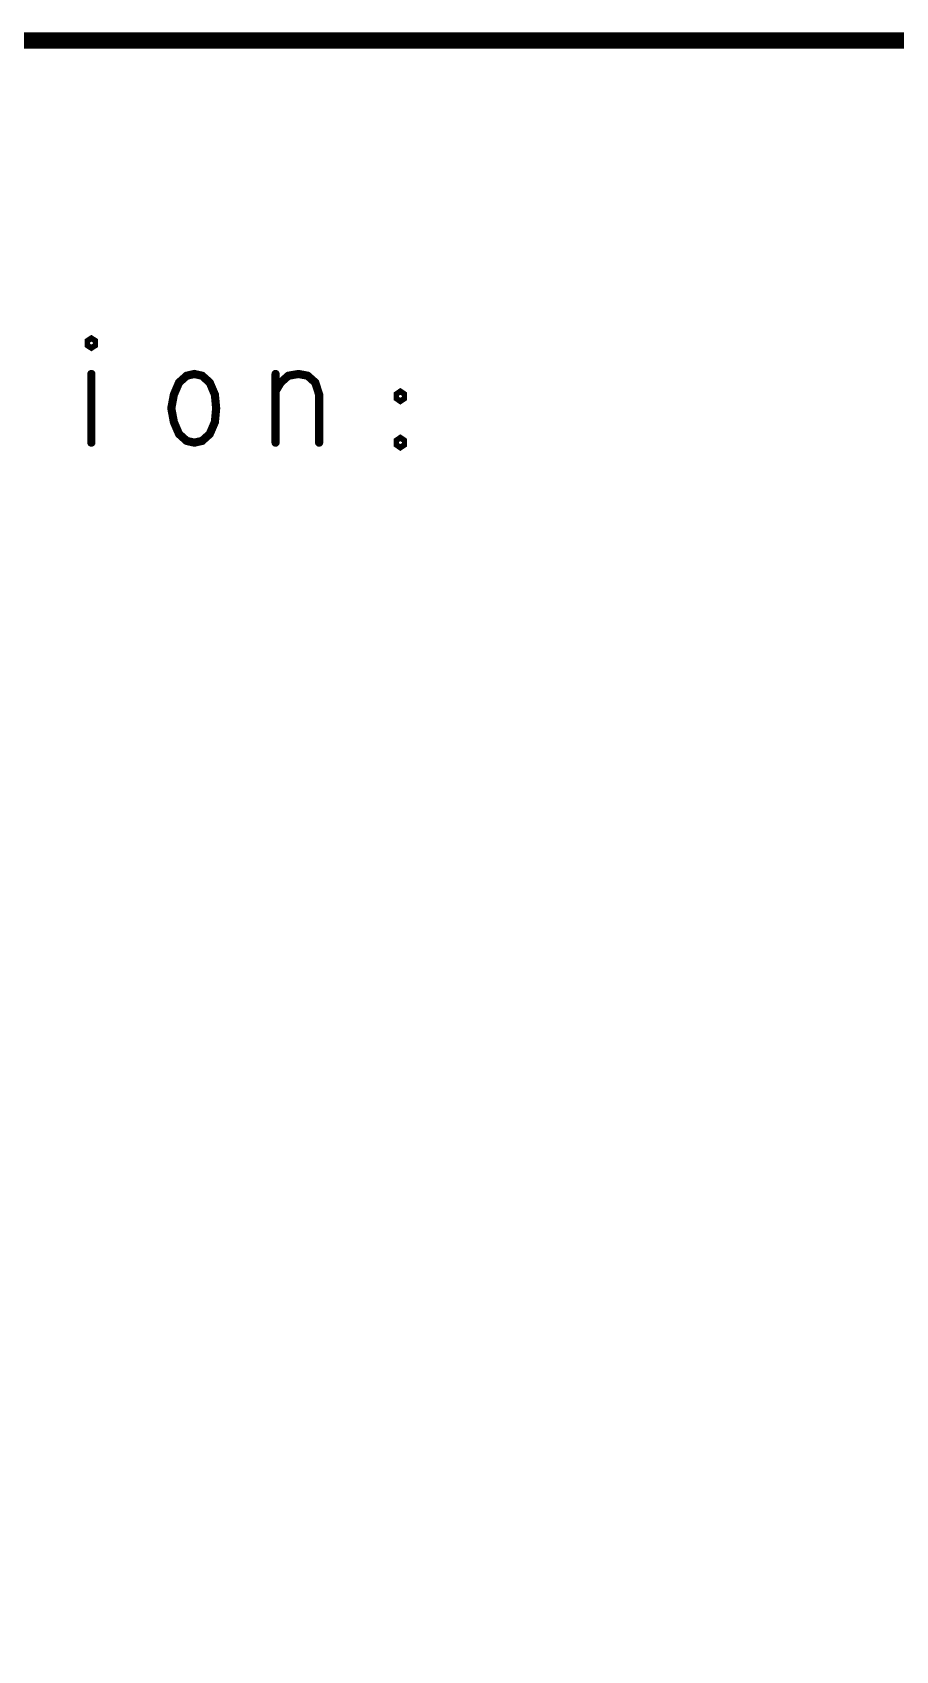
# Model space of a CAD drawing. Header units: millimetres. Extents: x 3362 to 3827, y -139 to 191.
# Drawn here: x 3568.49 to 3581.91, y -7.23 to 17.91 of the extents above; entities that cross this region are included whole.
import ezdxf

# ---------------------------------------------------------------- set-up
doc = ezdxf.new("R2010")
doc.units = ezdxf.units.MM
doc.header["$LTSCALE"] = 23.1
doc.layers.get('0').update_dxf_attribs({"linetype": 'CONTINUOUS'})

# ---------------------------------------------------------------- blocks, each defined once
blk = doc.blocks.new('PAD_R1')
at = {"const_width": 0.5}
blk.add_lwpolyline([(0.25, 0, 1), (-0.25, 0, 1)], format="xyb", close=True, dxfattribs=at)

msp = doc.modelspace()

# ---------------------------------------------------------------- linework, layer by layer
for points, const_width in [([(3547.935, 17.786), (3615.88, 17.786), (3615.88, -33.014)], 0.254), ([(3569.411, 12.604), (3569.411, 11.537)], 0.127), ([(3572.273, 12.337), (3572.353, 12.471), (3572.472, 12.577), (3572.631, 12.604), (3572.771, 12.577), (3572.89, 12.471), (3572.95, 12.284), (3572.95, 11.537)], 0.127), ([(3572.273, 11.537), (3572.273, 12.604)], 0.127)]:
    msp.add_lwpolyline(points, dxfattribs=dict(const_width=const_width))
at = {"const_width": 0.127}
for points in [[(3569.411, 13.031), (3569.371, 13.057), (3569.371, 13.111), (3569.411, 13.137), (3569.451, 13.111), (3569.451, 13.057)], [(3571.011, 11.537), (3570.892, 11.564), (3570.773, 11.671), (3570.693, 11.857), (3570.653, 12.071), (3570.693, 12.284), (3570.773, 12.471), (3570.892, 12.577), (3571.011, 12.604), (3571.131, 12.577), (3571.25, 12.471), (3571.33, 12.284), (3571.35, 12.071), (3571.33, 11.857), (3571.25, 11.671), (3571.131, 11.564)], [(3574.212, 12.204), (3574.172, 12.231), (3574.172, 12.284), (3574.212, 12.311), (3574.252, 12.284), (3574.252, 12.231)], [(3574.212, 11.484), (3574.172, 11.511), (3574.172, 11.564), (3574.212, 11.591), (3574.252, 11.564), (3574.252, 11.511)]]:
    msp.add_lwpolyline(points, close=True, dxfattribs=at)

# ---------------------------------------------------------------- block references
at = {"xscale": 0.127, "yscale": 0.127}
for p in [(3569.411, 12.604), (3572.273, 12.604), (3572.273, 12.337), (3569.411, 11.537), (3572.273, 11.537), (3572.95, 11.537)]:
    msp.add_blockref('PAD_R1', p, dxfattribs=at)

doc.saveas('drawing.dxf')
